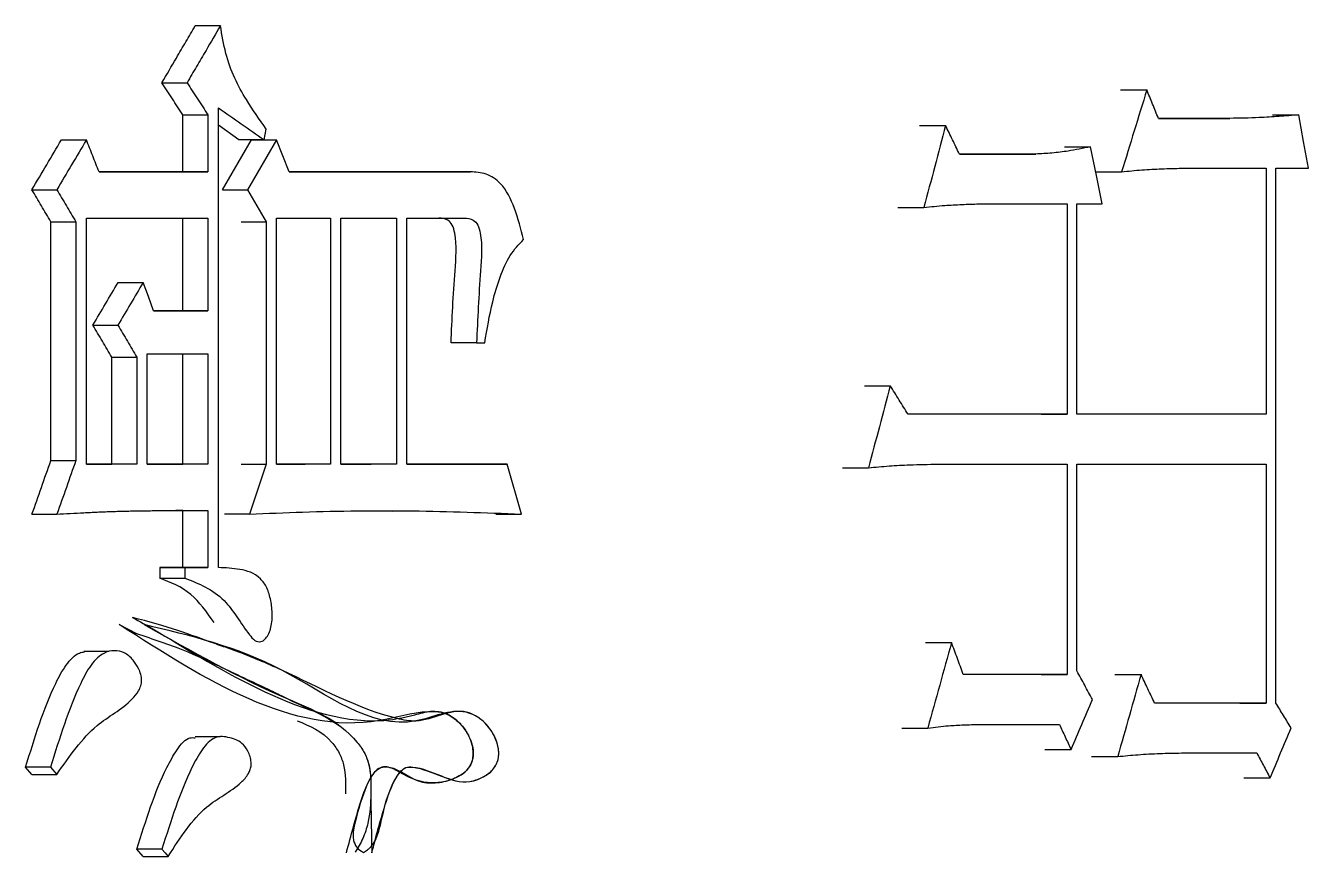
# Model space of a CAD drawing. Header units: millimetres. Extents: x 2379 to 4059, y 879 to 2067.
# Drawn here: x 3146.913 to 3150.806, y 1055.967 to 1058.488 of the extents above; entities that cross this region are included whole.
import ezdxf

# ---------------------------------------------------------------- set-up
doc = ezdxf.new("R2010")
doc.units = ezdxf.units.MM

msp = doc.modelspace()

# ---------------------------------------------------------------- linework, layer by layer
at = {"color": 7, "linetype": 'Continuous', "lineweight": 25}
for p, q in [((3147.4276, 1058.4878), (3147.5039, 1058.4878)), ((3147.3264, 1058.3147), (3147.4026, 1058.3147)), ((3150.2362, 1058.2931), (3150.3157, 1058.2931)), ((3147.4976, 1056.8435), (3147.4976, 1058.2389)), ((3147.3897, 1058.2173), (3147.4659, 1058.2173)), ((3147.3897, 1058.0442), (3147.3897, 1058.2173)), ((3147.4659, 1058.2173), (3147.4659, 1058.0442)), ((3147.5601, 1058.1416), (3147.4976, 1058.1855)), ((3149.6262, 1058.1849), (3149.7049, 1058.1849)), ((3150.5676, 1058.2065), (3150.351, 1058.2065)), ((3150.351, 1058.2065), (3150.4873, 1058.2065)), ((3150.4878, 1058.2065), (3150.5676, 1058.2065)), ((3150.6969, 1058.2173), (3150.777, 1058.2173)), ((3147.0212, 1058.1416), (3147.097, 1058.1416)), ((3147.5097, 1057.9901), (3147.5979, 1058.1416)), ((3147.6366, 1058.1416), (3147.5601, 1058.1416)), ((3147.6744, 1058.1416), (3147.5861, 1057.9901)), ((3147.5979, 1058.1416), (3147.6744, 1058.1416)), ((3147.6366, 1058.1416), (3147.6429, 1058.174)), ((3147.7122, 1058.0442), (3147.6744, 1058.1416)), ((3150.0655, 1058.12), (3150.1448, 1058.12)), ((3149.979, 1058.0983), (3149.7468, 1058.0983)), ((3149.7468, 1058.0983), (3149.8995, 1058.0983)), ((3149.8999, 1058.0983), (3149.979, 1058.0983)), ((3147.4659, 1058.0442), (3147.1353, 1058.0442)), ((3147.1353, 1058.0442), (3147.3897, 1058.0442)), ((3147.3897, 1058.0442), (3147.4659, 1058.0442)), ((3148.2625, 1058.0442), (3147.7122, 1058.0442)), ((3147.7122, 1058.0442), (3148.1852, 1058.0442)), ((3148.1854, 1058.0442), (3148.2625, 1058.0442)), ((3150.1603, 1058.0443), (3150.2392, 1058.0443)), ((3150.4214, 1058.0551), (3150.6783, 1058.0551)), ((3150.6783, 1058.0551), (3150.6783, 1057.3087)), ((3150.7074, 1058.0551), (3150.806, 1058.0551)), ((3146.9318, 1057.9901), (3147.0075, 1057.9901)), ((3147.5097, 1057.9901), (3147.5861, 1057.9901)), ((3147.5861, 1057.9901), (3147.6429, 1057.8928)), ((3149.8065, 1057.9469), (3150.0739, 1057.9469)), ((3150.0739, 1057.9469), (3150.0739, 1057.3087)), ((3150.1034, 1057.9469), (3150.1802, 1057.9469)), ((3150.1034, 1057.3087), (3150.1034, 1057.9469)), ((3149.5604, 1057.9361), (3149.6391, 1057.9361)), ((3146.9893, 1057.8928), (3147.0651, 1057.8928)), ((3146.9893, 1057.168), (3146.9893, 1057.8928)), ((3147.0651, 1057.8928), (3147.0651, 1057.168)), ((3147.097, 1057.9036), (3147.4659, 1057.9036)), ((3147.097, 1057.1572), (3147.097, 1057.9036)), ((3147.3897, 1057.6224), (3147.3897, 1057.9036)), ((3147.4659, 1057.9036), (3147.4659, 1057.6224)), ((3147.5664, 1057.8928), (3147.6429, 1057.8928)), ((3147.6429, 1057.8928), (3147.6429, 1057.1572)), ((3147.6744, 1057.1572), (3147.6744, 1057.9036)), ((3147.6744, 1057.9036), (3147.8379, 1057.9036)), ((3147.8379, 1057.9036), (3147.8379, 1057.1572)), ((3147.8693, 1057.1572), (3147.8693, 1057.9036)), ((3147.8693, 1057.9036), (3148.0383, 1057.9036)), ((3148.0383, 1057.9036), (3148.0383, 1057.1572)), ((3148.0695, 1057.9036), (3148.2439, 1057.9036)), ((3148.0695, 1057.1572), (3148.0695, 1057.9036)), ((3148.1669, 1057.9036), (3148.2442, 1057.9036)), ((3147.1931, 1057.7089), (3147.2692, 1057.7089)), ((3147.4659, 1057.6224), (3147.301, 1057.6224)), ((3147.301, 1057.6224), (3147.3897, 1057.6224)), ((3147.3897, 1057.6224), (3147.4659, 1057.6224)), ((3147.1168, 1057.5791), (3147.1927, 1057.5791)), ((3148.2812, 1057.525), (3148.204, 1057.525)), ((3148.2812, 1057.525), (3148.306, 1057.525)), ((3147.1741, 1057.4817), (3147.2501, 1057.4817)), ((3147.1741, 1057.1572), (3147.1741, 1057.4817)), ((3147.2501, 1057.4817), (3147.2501, 1057.1572)), ((3147.2819, 1057.1572), (3147.2819, 1057.4925)), ((3147.2819, 1057.4925), (3147.4659, 1057.4925)), ((3147.3897, 1057.1572), (3147.3897, 1057.4925)), ((3147.4659, 1057.4925), (3147.4659, 1057.1572)), ((3149.4585, 1057.3952), (3149.5371, 1057.3952)), ((3150.0739, 1057.3087), (3149.5911, 1057.3087)), ((3149.9946, 1057.3087), (3150.0739, 1057.3087)), ((3150.6783, 1057.3087), (3150.1034, 1057.3087)), ((3150.6783, 1057.3087), (3150.5983, 1057.3087)), ((3146.9893, 1057.168), (3147.0651, 1057.168)), ((3147.2501, 1057.1572), (3147.097, 1057.1572)), ((3147.097, 1057.1572), (3147.1741, 1057.1572)), ((3147.2501, 1057.1572), (3147.1741, 1057.1572)), ((3147.4659, 1057.1572), (3147.2819, 1057.1572)), ((3147.2819, 1057.1572), (3147.3897, 1057.1572)), ((3147.4659, 1057.1572), (3147.3897, 1057.1572)), ((3147.5664, 1057.1572), (3147.6429, 1057.1572)), ((3147.6429, 1057.1572), (3147.5924, 1057.0058)), ((3147.8379, 1057.1572), (3147.6744, 1057.1572)), ((3147.6744, 1057.1572), (3147.7612, 1057.1572)), ((3147.8379, 1057.1572), (3147.7612, 1057.1572)), ((3148.0383, 1057.1572), (3147.8693, 1057.1572)), ((3147.8693, 1057.1572), (3147.9613, 1057.1572)), ((3148.0383, 1057.1572), (3147.9614, 1057.1572)), ((3148.3742, 1057.1572), (3148.0695, 1057.1572)), ((3148.0695, 1057.1572), (3148.2967, 1057.1572)), ((3148.2969, 1057.1572), (3148.3742, 1057.1572)), ((3148.4175, 1057.0058), (3148.3742, 1057.1572)), ((3149.3924, 1057.1464), (3149.4709, 1057.1464)), ((3149.681, 1057.1572), (3150.0739, 1057.1572)), ((3150.0739, 1057.1572), (3150.0739, 1056.519)), ((3150.1034, 1057.1572), (3150.6783, 1057.1572)), ((3150.1034, 1056.5298), (3150.1034, 1057.1572)), ((3150.6783, 1057.1572), (3150.6783, 1056.4325)), ((3147.3897, 1057.0166), (3147.3687, 1057.0165)), ((3147.3897, 1056.8435), (3147.3897, 1057.0166)), ((3147.4659, 1057.0166), (3147.4659, 1056.8435)), ((3148.026, 1057.0148), (3148.0814, 1057.0152)), ((3146.9318, 1057.0058), (3147.0075, 1057.0058)), ((3147.5924, 1057.0058), (3147.516, 1057.0058)), ((3148.3402, 1057.0058), (3148.4175, 1057.0058)), ((3147.3962, 1056.8435), (3147.32, 1056.8435)), ((3147.32, 1056.8435), (3147.3897, 1056.8435)), ((3147.32, 1056.8435), (3147.32, 1056.8111)), ((3147.3897, 1056.8435), (3147.4659, 1056.8435)), ((3147.3962, 1056.8435), (3147.3962, 1056.8111)), ((3147.4659, 1056.8435), (3147.3962, 1056.8435)), ((3147.32, 1056.8111), (3147.3962, 1056.8111)), ((3147.1963, 1056.6704), (3147.2512, 1056.642)), ((3147.1653, 1056.5892), (3147.0894, 1056.5892)), ((3147.6225, 1056.6183), (3147.623, 1056.6183)), ((3149.6441, 1056.6164), (3149.7229, 1056.6164)), ((3150.0739, 1056.519), (3149.7587, 1056.519)), ((3149.9946, 1056.519), (3150.0739, 1056.519)), ((3150.2186, 1056.519), (3150.2981, 1056.519)), ((3150.6783, 1056.4325), (3150.3392, 1056.4325)), ((3150.5983, 1056.4325), (3150.6783, 1056.4325)), ((3149.5723, 1056.3567), (3149.6511, 1056.3567)), ((3149.8065, 1056.3676), (3150.0502, 1056.3676)), ((3147.5031, 1056.3303), (3147.4267, 1056.3303)), ((3150.0064, 1056.2919), (3150.0857, 1056.2919)), ((3150.4214, 1056.281), (3150.6492, 1056.281)), ((3146.9318, 1056.2161), (3146.9126, 1056.2377)), ((3146.9883, 1056.2377), (3147.0075, 1056.2161)), ((3150.148, 1056.2702), (3150.2274, 1056.2702)), ((3146.9318, 1056.2161), (3147.0075, 1056.2161)), ((3150.6099, 1056.2053), (3150.6899, 1056.2053)), ((3147.2693, 1055.9673), (3147.2503, 1055.989))]:
    msp.add_line(p, q, dxfattribs=at)
at = {"color": 7, "linetype": 'Continuous', "lineweight": 25, "flags": 128}
for points in [[(3150.806, 1058.0551), (3150.7915, 1058.1362), (3150.777, 1058.2173)], [(3150.1802, 1057.9469), (3150.1625, 1058.0334), (3150.1448, 1058.12)], [(3150.7073, 1056.4325), (3150.7074, 1057.0663), (3150.7074, 1058.0551)], [(3147.301, 1057.6224), (3147.2851, 1057.6656), (3147.2692, 1057.7089)], [(3146.9883, 1056.2377), (3146.9602, 1056.2377), (3146.9364, 1056.2377), (3146.9126, 1056.2377)], [(3147.3264, 1055.989), (3147.2981, 1055.989), (3147.2742, 1055.989), (3147.2503, 1055.989)], [(3147.2693, 1055.9673), (3147.2975, 1055.9673), (3147.3215, 1055.9673), (3147.3454, 1055.9673)], [(3147.3264, 1055.989), (3147.3359, 1055.9781), (3147.3454, 1055.9673)]]:
    msp.add_lwpolyline(points, dxfattribs=at)
at = {"color": 7, "linetype": 'Continuous', "lineweight": 25}
for points, knots in [([(3147.3264, 1058.3147), (3147.341, 1058.3396), (3147.3652, 1058.381), (3147.3989, 1058.4387), (3147.4181, 1058.4714), (3147.4276, 1058.4878)], [0, 0, 0, 0, 0.432843, 0.716421, 1, 1, 1, 1]), ([(3147.5039, 1058.4878), (3147.4893, 1058.4628), (3147.4651, 1058.4215), (3147.4313, 1058.3638), (3147.4122, 1058.331), (3147.4026, 1058.3147)], [0, 0, 0, 0, 0.43259, 0.716295, 1, 1, 1, 1]), ([(3147.6429, 1058.174), (3147.6223, 1058.2032), (3147.5883, 1058.2514), (3147.5457, 1058.3271), (3147.5178, 1058.4029), (3147.5086, 1058.4593), (3147.5039, 1058.4877)], [0, 0, 0, 0, 0.333781, 0.552151, 0.77417, 1, 1, 1, 1]), ([(3147.3897, 1058.2173), (3147.3791, 1058.2335), (3147.358, 1058.266), (3147.3369, 1058.2984), (3147.3264, 1058.3147)], [0, 0, 0, 0, 0.5, 1, 1, 1, 1]), ([(3147.4026, 1058.3147), (3147.4131, 1058.2984), (3147.4343, 1058.266), (3147.4554, 1058.2335), (3147.4659, 1058.2173)], [0, 0, 0, 0, 0.499999, 1, 1, 1, 1]), ([(3150.3157, 1058.2931), (3150.303, 1058.2516), (3150.2775, 1058.1687), (3150.252, 1058.0857), (3150.2392, 1058.0443)], [0, 0, 0, 0, 0.499999, 1, 1, 1, 1]), ([(3150.351, 1058.2065), (3150.3451, 1058.2209), (3150.3334, 1058.2498), (3150.3216, 1058.2786), (3150.3157, 1058.2931)], [0, 0, 0, 0, 0.500001, 1, 1, 1, 1]), ([(3147.4976, 1058.2389), (3147.5208, 1058.2227), (3147.5672, 1058.1903), (3147.6134, 1058.1578), (3147.6366, 1058.1416)], [0, 0, 0, 0, 0.5, 1, 1, 1, 1]), ([(3149.7049, 1058.1849), (3149.694, 1058.1434), (3149.672, 1058.0605), (3149.6501, 1057.9775), (3149.6391, 1057.9361)], [0, 0, 0, 0, 0.499999, 1, 1, 1, 1]), ([(3149.7468, 1058.0983), (3149.7398, 1058.1128), (3149.7259, 1058.1416), (3149.7119, 1058.1705), (3149.7049, 1058.1849)], [0, 0, 0, 0, 0.500001, 1, 1, 1, 1]), ([(3150.777, 1058.2173), (3150.757, 1058.2155), (3150.7171, 1058.2119), (3150.6473, 1058.2078), (3150.5974, 1058.207), (3150.5676, 1058.2065)], [0, 0, 0, 0, 0.287152, 0.574316, 1, 1, 1, 1]), ([(3146.9318, 1057.9901), (3146.9467, 1058.0154), (3146.9766, 1058.0659), (3147.0063, 1058.1163), (3147.0212, 1058.1416)], [0, 0, 0, 0, 0.499999, 1, 1, 1, 1]), ([(3147.097, 1058.1416), (3147.0821, 1058.1163), (3147.0523, 1058.0659), (3147.0224, 1058.0154), (3147.0075, 1057.9901)], [0, 0, 0, 0, 0.4999988, 1, 1, 1, 1]), ([(3147.1353, 1058.0442), (3147.129, 1058.0605), (3147.1162, 1058.0929), (3147.1034, 1058.1254), (3147.097, 1058.1416)], [0, 0, 0, 0, 0.499999, 1, 1, 1, 1]), ([(3150.1448, 1058.12), (3150.1221, 1058.1154), (3150.0833, 1058.1077), (3150.0279, 1058.1007), (3149.9953, 1058.0991), (3149.979, 1058.0983)], [0, 0, 0, 0, 0.4132863, 0.7064309, 1, 1, 1, 1]), ([(3148.4237, 1057.8387), (3148.4156, 1057.8707), (3148.3996, 1057.9337), (3148.3616, 1058.01), (3148.3105, 1058.0413), (3148.2785, 1058.0433), (3148.2625, 1058.0442)], [0, 0, 0, 0, 0.291832, 0.574338, 0.788145, 1, 1, 1, 1]), ([(3150.2392, 1058.0443), (3150.2598, 1058.0464), (3150.3004, 1058.0506), (3150.3612, 1058.0537), (3150.4013, 1058.0546), (3150.4214, 1058.0551)], [0, 0, 0, 0, 0.338229, 0.669059, 1, 1, 1, 1]), ([(3146.9893, 1057.8928), (3146.9797, 1057.909), (3146.9606, 1057.9415), (3146.9414, 1057.9739), (3146.9318, 1057.9901)], [0, 0, 0, 0, 0.5, 1, 1, 1, 1]), ([(3147.0075, 1057.9901), (3147.0171, 1057.9739), (3147.0363, 1057.9415), (3147.0555, 1057.909), (3147.0651, 1057.8928)], [0, 0, 0, 0, 0.499998, 1, 1, 1, 1]), ([(3149.6391, 1057.9361), (3149.6602, 1057.9384), (3149.6986, 1057.9425), (3149.7544, 1057.9454), (3149.7891, 1057.9464), (3149.8065, 1057.9469)], [0, 0, 0, 0, 0.37761, 0.688762, 1, 1, 1, 1]), ([(3148.2038, 1057.525), (3148.2071, 1057.5975), (3148.2121, 1057.7076), (3148.223, 1057.8305), (3148.209, 1057.8837), (3148.1909, 1057.9024), (3148.176, 1057.9032), (3148.1666, 1057.9037)], [0, 0, 0, 0, 0.510737, 0.775157, 0.838657, 0.898816, 1, 1, 1, 1]), ([(3148.2439, 1057.9037), (3148.2533, 1057.9032), (3148.2682, 1057.9024), (3148.2863, 1057.8837), (3148.3004, 1057.8305), (3148.2895, 1057.7076), (3148.2845, 1057.5975), (3148.2812, 1057.525)], [0, 0, 0, 0, 0.1012919, 0.1614916, 0.2249951, 0.4893613, 1, 1, 1, 1]), ([(3148.306, 1057.525), (3148.3131, 1057.5671), (3148.3248, 1057.6361), (3148.3515, 1057.7252), (3148.381, 1057.794), (3148.4096, 1057.824), (3148.4237, 1057.8387)], [0, 0, 0, 0, 0.347314, 0.569762, 0.788105, 1, 1, 1, 1]), ([(3147.1168, 1057.5791), (3147.1296, 1057.6007), (3147.155, 1057.644), (3147.1804, 1057.6873), (3147.1931, 1057.7089)], [0, 0, 0, 0, 0.499999, 1, 1, 1, 1]), ([(3147.2692, 1057.7089), (3147.2564, 1057.6873), (3147.231, 1057.644), (3147.2055, 1057.6007), (3147.1927, 1057.5791)], [0, 0, 0, 0, 0.499999, 1, 1, 1, 1]), ([(3147.1741, 1057.4817), (3147.1645, 1057.498), (3147.1455, 1057.5304), (3147.1264, 1057.5629), (3147.1168, 1057.5791)], [0, 0, 0, 0, 0.5, 1, 1, 1, 1]), ([(3147.1927, 1057.5791), (3147.2023, 1057.5629), (3147.2214, 1057.5304), (3147.2405, 1057.498), (3147.2501, 1057.4817)], [0, 0, 0, 0, 0.499998, 1, 1, 1, 1]), ([(3149.5371, 1057.3952), (3149.5261, 1057.3537), (3149.504, 1057.2708), (3149.482, 1057.1879), (3149.4709, 1057.1464)], [0, 0, 0, 0, 0.4999994, 1, 1, 1, 1]), ([(3149.5911, 1057.3087), (3149.5821, 1057.3231), (3149.5641, 1057.3519), (3149.5461, 1057.3808), (3149.5371, 1057.3952)], [0, 0, 0, 0, 0.5, 1, 1, 1, 1]), ([(3146.9318, 1057.0058), (3146.9414, 1057.0328), (3146.9606, 1057.0869), (3146.9797, 1057.141), (3146.9893, 1057.168)], [0, 0, 0, 0, 0.5, 1, 1, 1, 1]), ([(3147.0651, 1057.168), (3147.0555, 1057.141), (3147.0363, 1057.0869), (3147.0171, 1057.0328), (3147.0075, 1057.0058)], [0, 0, 0, 0, 0.4999992, 1, 1, 1, 1]), ([(3149.4709, 1057.1464), (3149.4918, 1057.1483), (3149.5335, 1057.1521), (3149.6035, 1057.1561), (3149.6527, 1057.1568), (3149.681, 1057.1572)], [0, 0, 0, 0, 0.2972646, 0.5945414, 1, 1, 1, 1]), ([(3147.0075, 1057.0058), (3147.0347, 1057.0072), (3147.0686, 1057.009), (3147.1059, 1057.0108), (3147.1177, 1057.0114), (3147.1262, 1057.0118), (3147.1347, 1057.0121), (3147.1482, 1057.0127), (3147.1618, 1057.0132), (3147.1753, 1057.0137), (3147.1888, 1057.0141), (3147.2024, 1057.0145), (3147.2193, 1057.0149), (3147.2328, 1057.0152), (3147.2463, 1057.0155), (3147.2598, 1057.0157), (3147.2734, 1057.0159), (3147.2869, 1057.0161), (3147.297, 1057.0162), (3147.3054, 1057.0163), (3147.3139, 1057.0164), (3147.3206, 1057.0164), (3147.329, 1057.0165), (3147.3358, 1057.0165), (3147.3425, 1057.0165), (3147.3493, 1057.0166), (3147.356, 1057.0166), (3147.3644, 1057.0166), (3147.3712, 1057.0166), (3147.3779, 1057.0166), (3147.3847, 1057.0166), (3147.3914, 1057.0167), (3147.3998, 1057.0167), (3147.4066, 1057.0167), (3147.4133, 1057.0167), (3147.42, 1057.0167), (3147.4267, 1057.0166), (3147.4352, 1057.0166), (3147.441, 1057.0166), (3147.4469, 1057.0166), (3147.4503, 1057.0166), (3147.4545, 1057.0166), (3147.4579, 1057.0166), (3147.462, 1057.0166), (3147.4644, 1057.0166), (3147.4659, 1057.0166)], [0, 0, 0, 0, 0.176928, 0.221159, 0.243275, 0.254333, 0.276449, 0.298565, 0.342797, 0.364913, 0.387029, 0.431261, 0.453377, 0.497609, 0.519725, 0.54184, 0.586072, 0.608188, 0.630304, 0.65242, 0.663478, 0.685594, 0.696652, 0.718768, 0.729826, 0.740884, 0.763, 0.774058, 0.796174, 0.807232, 0.818289, 0.840405, 0.851463, 0.873579, 0.884637, 0.895695, 0.917811, 0.928869, 0.950985, 0.956514, 0.967572, 0.973101, 0.984159, 0.989688, 1, 1, 1, 1]), ([(3147.5924, 1057.0058), (3147.6461, 1057.008), (3147.8116, 1057.0149), (3148.0873, 1057.0182), (3148.3074, 1057.0099), (3148.4175, 1057.0058)], [0, 0, 0, 0, 0.193449, 0.596574, 1, 1, 1, 1]), ([(3147.3962, 1056.8111), (3147.4384, 1056.7947), (3147.5144, 1056.7653), (3147.57, 1056.666), (3147.6071, 1056.6206), (3147.6252, 1056.6164), (3147.6394, 1056.6251), (3147.6494, 1056.6391), (3147.6589, 1056.6638), (3147.6628, 1056.7006), (3147.6575, 1056.7433), (3147.6465, 1056.7831), (3147.6158, 1056.825), (3147.5623, 1056.8405), (3147.5191, 1056.8425), (3147.4976, 1056.8435)], [0, 0, 0, 0, 0.231115, 0.416996, 0.453479, 0.487626, 0.51108, 0.53533, 0.560619, 0.61156, 0.663004, 0.713338, 0.761901, 0.881097, 1, 1, 1, 1]), ([(3147.4845, 1056.677), (3147.4621, 1056.7084), (3147.415, 1056.7747), (3147.3528, 1056.7985), (3147.32, 1056.8111)], [0, 0, 0, 0, 0.473164, 1, 1, 1, 1]), ([(3147.8864, 1055.9781), (3147.9001, 1056.0306), (3147.9204, 1056.1083), (3147.9512, 1056.1948), (3147.9745, 1056.2276), (3147.991, 1056.2374), (3148.0344, 1056.2439), (3148.0862, 1056.1924), (3148.1563, 1056.188), (3148.2001, 1056.1969), (3148.2342, 1056.2127), (3148.2542, 1056.2296), (3148.2661, 1056.2494), (3148.2711, 1056.2677), (3148.2715, 1056.2878), (3148.2667, 1056.3129), (3148.2543, 1056.342), (3148.2275, 1056.3769), (3148.1869, 1056.4062), (3148.1019, 1056.4085), (3147.7713, 1056.303), (3147.4592, 1056.5024), (3147.1963, 1056.6704)], [0, 0, 0, 0, 0.066326, 0.098069, 0.114802, 0.122366, 0.12991, 0.194026, 0.225577, 0.257771, 0.274923, 0.290948, 0.299033, 0.306308, 0.31368, 0.322028, 0.336671, 0.353914, 0.385654, 0.416675, 0.50855, 1, 1, 1, 1]), ([(3147.2372, 1056.6921), (3147.2584, 1056.6803), (3147.4226, 1056.5892), (3147.7924, 1056.3379), (3148.0748, 1056.3905), (3148.141, 1056.4101), (3148.1851, 1056.4044), (3148.2206, 1056.3824), (3148.2468, 1056.3534), (3148.2637, 1056.3223), (3148.2706, 1056.2956), (3148.2713, 1056.2767), (3148.27, 1056.2644), (3148.267, 1056.2535), (3148.2614, 1056.2408), (3148.252, 1056.2285), (3148.2369, 1056.2155), (3148.223, 1056.2077), (3148.2128, 1056.2032), (3148.2094, 1056.2019), (3148.1803, 1056.1909), (3148.1288, 1056.1847), (3148.0676, 1056.21), (3148.0297, 1056.2334), (3148.004, 1056.2404), (3147.9835, 1056.2357), (3147.9541, 1056.2042), (3147.9311, 1056.1397), (3147.9133, 1056.077), (3147.9061, 1056.0375), (3147.9066, 1056.0193), (3147.911, 1056.0057), (3147.9197, 1055.9904), (3147.9304, 1055.9837), (3147.9376, 1055.979)], [0, 0, 0, 0, 0.063403, 0.490083, 0.555845, 0.585953, 0.612335, 0.635418, 0.654818, 0.670315, 0.682341, 0.687426, 0.692125, 0.696624, 0.701068, 0.709996, 0.718666, 0.732514, 0.736768, 0.73811, 0.738909, 0.79149, 0.829877, 0.853354, 0.86561, 0.876875, 0.890063, 0.92862, 0.960137, 0.969562, 0.976521, 0.982326, 0.987997, 1, 1, 1, 1]), ([(3147.9376, 1055.979), (3147.9419, 1055.9816), (3147.9475, 1055.9849), (3147.9553, 1055.9909), (3147.9637, 1055.9998), (3147.9741, 1056.0134), (3147.99, 1056.0581), (3148.0012, 1056.1249), (3148.0269, 1056.1925), (3148.0512, 1056.2271), (3148.0683, 1056.2388), (3148.1398, 1056.2389), (3148.2153, 1056.1752), (3148.2975, 1056.2051), (3148.3259, 1056.2226), (3148.3409, 1056.2443), (3148.346, 1056.2583), (3148.3482, 1056.2695), (3148.3488, 1056.2815), (3148.3473, 1056.299), (3148.3408, 1056.3222), (3148.3269, 1056.3486), (3148.3068, 1056.3733), (3148.281, 1056.3938), (3148.2109, 1056.4238), (3148.1297, 1056.3669), (3147.9389, 1056.4044), (3147.7613, 1056.5038), (3147.5837, 1056.5786), (3147.5143, 1056.6032), (3147.4568, 1056.6227), (3147.3796, 1056.6538), (3147.2852, 1056.6792), (3147.2372, 1056.6921)], [0, 0, 0, 0, 0.007115, 0.009283, 0.013168, 0.022788, 0.029323, 0.067396, 0.105312, 0.117519, 0.126527, 0.138469, 0.245589, 0.268554, 0.290817, 0.300477, 0.304973, 0.309414, 0.313965, 0.318785, 0.329689, 0.342801, 0.358258, 0.375878, 0.395342, 0.489004, 0.523993, 0.742498, 0.828477, 0.854871, 0.870121, 0.933939, 1, 1, 1, 1]), ([(3147.9634, 1055.9781), (3147.9762, 1056.0272), (3147.9965, 1056.1043), (3148.0256, 1056.1889), (3148.0492, 1056.2245), (3148.0676, 1056.2393), (3148.1404, 1056.2355), (3148.2195, 1056.1737), (3148.3029, 1056.2068), (3148.3301, 1056.2279), (3148.3419, 1056.2469), (3148.3472, 1056.2623), (3148.3493, 1056.2796), (3148.3476, 1056.2983), (3148.3422, 1056.3173), (3148.3322, 1056.3394), (3148.3163, 1056.363), (3148.2887, 1056.3898), (3148.2149, 1056.4241), (3148.0086, 1056.3116), (3147.6914, 1056.571), (3147.4124, 1056.6372), (3147.2723, 1056.6704)], [0, 0, 0, 0, 0.062139, 0.097741, 0.110846, 0.121745, 0.134474, 0.241844, 0.272517, 0.28985, 0.296872, 0.303283, 0.310072, 0.317098, 0.324991, 0.334204, 0.348814, 0.364868, 0.393646, 0.487371, 0.742662, 1, 1, 1, 1]), ([(3147.2723, 1056.6704), (3147.4154, 1056.5899), (3147.6297, 1056.4692), (3147.8692, 1056.3813), (3147.9414, 1056.2841), (3147.9611, 1056.2318), (3147.9599, 1056.1255), (3147.962, 1056.0372), (3147.9634, 1055.9781)], [0, 0, 0, 0, 0.500155, 0.749433, 0.782567, 0.811815, 0.874052, 1, 1, 1, 1]), ([(3147.2303, 1056.6492), (3147.2805, 1056.6329), (3147.3794, 1056.6007), (3147.5023, 1056.5436), (3147.6042, 1056.4953), (3147.6771, 1056.4609), (3147.7719, 1056.412), (3147.8683, 1056.3814), (3147.9405, 1056.2856), (3147.9555, 1056.248), (3147.961, 1056.2034), (3147.961, 1056.1431), (3147.9566, 1056.0807), (3147.9376, 1056.0201), (3147.9208, 1055.9932), (3147.9124, 1055.9798)], [0, 0, 0, 0, 0.127271, 0.250947, 0.419961, 0.470254, 0.498152, 0.744763, 0.775002, 0.804533, 0.835455, 0.868351, 0.930416, 0.965226, 1, 1, 1, 1]), ([(3146.9126, 1056.2377), (3146.9396, 1056.3262), (3146.9735, 1056.4373), (3147.0335, 1056.549), (3147.0651, 1056.5835), (3147.0857, 1056.5869), (3147.0909, 1056.5877)], [0, 0, 0, 0, 0.6318222, 0.7932699, 0.9483734, 1, 1, 1, 1]), ([(3147.0075, 1056.2161), (3147.0458, 1056.2712), (3147.1137, 1056.3686), (3147.2107, 1056.4152), (3147.2533, 1056.463), (3147.2624, 1056.4834), (3147.2656, 1056.5014), (3147.2625, 1056.5206), (3147.2537, 1056.542), (3147.2374, 1056.5663), (3147.2125, 1056.5872), (3147.1817, 1056.5933), (3147.1457, 1056.5858), (3147.1092, 1056.5498), (3147.0494, 1056.4363), (3147.0154, 1056.3258), (3146.9883, 1056.2377)], [0, 0, 0, 0, 0.207529, 0.367372, 0.400835, 0.41667, 0.431354, 0.448141, 0.466694, 0.497248, 0.538464, 0.578549, 0.61996, 0.682145, 0.746849, 1, 1, 1, 1]), ([(3149.7229, 1056.6164), (3149.7109, 1056.5731), (3149.687, 1056.4866), (3149.663, 1056.4), (3149.6511, 1056.3567)], [0, 0, 0, 0, 0.499999, 1, 1, 1, 1]), ([(3149.7587, 1056.519), (3149.7528, 1056.5352), (3149.7408, 1056.5677), (3149.7289, 1056.6001), (3149.7229, 1056.6164)], [0, 0, 0, 0, 0.500001, 1, 1, 1, 1]), ([(3150.1507, 1056.4433), (3150.1428, 1056.4577), (3150.1271, 1056.4866), (3150.1113, 1056.5154), (3150.1034, 1056.5298)], [0, 0, 0, 0, 0.499999, 1, 1, 1, 1]), ([(3150.2981, 1056.519), (3150.2863, 1056.4775), (3150.2628, 1056.3946), (3150.2392, 1056.3117), (3150.2274, 1056.2702)], [0, 0, 0, 0, 0.499999, 1, 1, 1, 1]), ([(3150.3392, 1056.4325), (3150.3324, 1056.4469), (3150.3187, 1056.4757), (3150.3049, 1056.5046), (3150.2981, 1056.519)], [0, 0, 0, 0, 0.500001, 1, 1, 1, 1]), ([(3150.0857, 1056.2919), (3150.0965, 1056.3171), (3150.1182, 1056.3676), (3150.1399, 1056.4181), (3150.1507, 1056.4433)], [0, 0, 0, 0, 0.499999, 1, 1, 1, 1]), ([(3150.7538, 1056.3568), (3150.7461, 1056.3694), (3150.7306, 1056.3946), (3150.7151, 1056.4199), (3150.7073, 1056.4325)], [0, 0, 0, 0, 0.499999, 1, 1, 1, 1]), ([(3147.7372, 1056.3788), (3147.7746, 1056.3632), (3147.8219, 1056.3434), (3147.8646, 1056.2837), (3147.8842, 1056.2316), (3147.8839, 1056.1872), (3147.8837, 1056.1569)], [0, 0, 0, 0, 0.4995337, 0.6325248, 0.7500514, 1, 1, 1, 1]), ([(3149.6511, 1056.3567), (3149.672, 1056.3593), (3149.7083, 1056.3636), (3149.7602, 1056.3663), (3149.791, 1056.3671), (3149.8065, 1056.3676)], [0, 0, 0, 0, 0.403496, 0.701702, 1, 1, 1, 1]), ([(3150.0502, 1056.3676), (3150.0561, 1056.355), (3150.0679, 1056.3297), (3150.0798, 1056.3045), (3150.0857, 1056.2919)], [0, 0, 0, 0, 0.5, 1, 1, 1, 1]), ([(3150.6899, 1056.2053), (3150.7006, 1056.2306), (3150.7219, 1056.281), (3150.7432, 1056.3315), (3150.7538, 1056.3568)], [0, 0, 0, 0, 0.499999, 1, 1, 1, 1]), ([(3147.2503, 1055.989), (3147.2773, 1056.0757), (3147.3112, 1056.1846), (3147.3703, 1056.2907), (3147.4009, 1056.3293), (3147.4215, 1056.3274), (3147.4267, 1056.3269)], [0, 0, 0, 0, 0.6304443, 0.7910263, 0.9464173, 1, 1, 1, 1]), ([(3147.3454, 1055.9673), (3147.3818, 1056.0235), (3147.4461, 1056.1228), (3147.5424, 1056.1653), (3147.5854, 1056.2105), (3147.5947, 1056.2303), (3147.5979, 1056.2455), (3147.5963, 1056.2624), (3147.5892, 1056.2843), (3147.57, 1056.3156), (3147.532, 1056.3287), (3147.4859, 1056.3348), (3147.4464, 1056.292), (3147.3875, 1056.1831), (3147.3535, 1056.075), (3147.3264, 1055.989)], [0, 0, 0, 0, 0.207996, 0.367554, 0.405471, 0.419369, 0.432328, 0.447278, 0.463534, 0.497494, 0.558303, 0.619645, 0.682126, 0.746669, 1, 1, 1, 1]), ([(3150.2274, 1056.2702), (3150.248, 1056.2722), (3150.2907, 1056.2764), (3150.3553, 1056.2796), (3150.3993, 1056.2806), (3150.4214, 1056.281)], [0, 0, 0, 0, 0.317984, 0.658934, 1, 1, 1, 1]), ([(3150.6492, 1056.281), (3150.656, 1056.2684), (3150.6696, 1056.2432), (3150.6831, 1056.2179), (3150.6899, 1056.2053)], [0, 0, 0, 0, 0.5, 1, 1, 1, 1])]:
    msp.add_open_spline(points, degree=3, knots=knots, dxfattribs=at)

doc.saveas('drawing.dxf')
